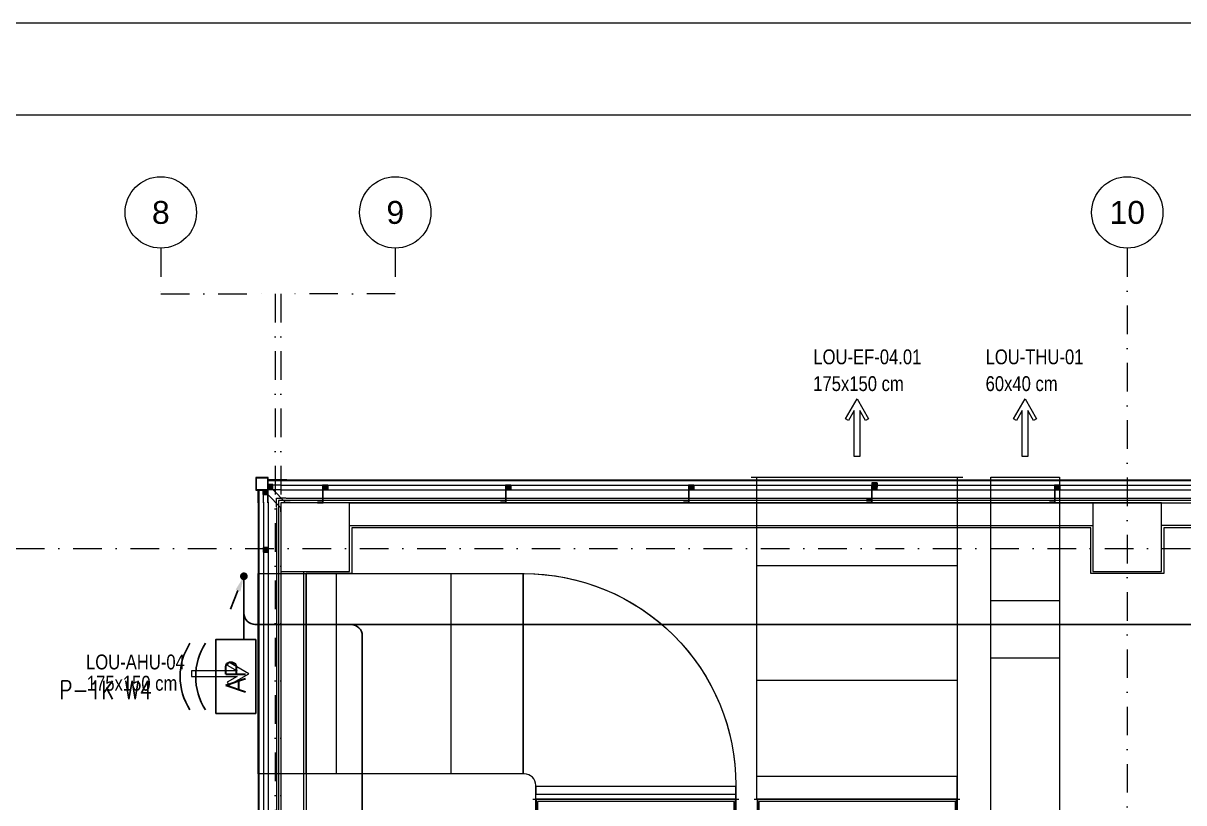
# Model space of a CAD drawing. Extents: x -9059 to 11889, y -1514 to 6575.
# Drawn here: x 7469 to 8483, y 3524 to 4205 of the extents above; entities that cross this region are included whole.
import ezdxf
from ezdxf.enums import TextEntityAlignment as Align

# ---------------------------------------------------------------- set-up
doc = ezdxf.new("R2010")
doc.units = 0
doc.header["$LTSCALE"] = 25
doc.header["$MEASUREMENT"] = 0
doc.linetypes.add('DASHDOT', pattern=[1, 0.5, -0.25, 0, -0.25])
doc.layers.get('0').update_dxf_attribs({"color": 9, "lineweight": 9})
for name, color, linetype, lineweight in [('00', 9, 'Continuous', 9), ('01', 9, 'Continuous', 9), ('06D', 9, 'Continuous', 9), ('10', 9, 'Continuous', 9), ('14', 9, 'Continuous', 9), ('24', 9, 'DASHDOT', 9), ('33', 9, 'BATTING', 9), ('40A', 9, 'Continuous', 9), ('DATA TAVAN', 160, 'Continuous', 30), ('E-HARİCİ ACCESS POINT (KABLOSUZ ERİŞİM İÇİN)', 4, 'Continuous', 30), ('E-YAZI', 7, 'Continuous', 30), ('E-YUKARIDAN GELEN HAT', 7, 'Continuous', 30)]:
    doc.layers.add(name, color=color, linetype=linetype, lineweight=lineweight)
doc.styles.add('$1$Arial', font='arial.ttf', dxfattribs={"height": 2.5})
doc.styles.add('E-YAZI', font='txttw.shx')
doc.styles.add('Y200-ARIAL', font='arial.ttf', dxfattribs={"width": 0.8})
doc.linetypes.add('BATTING', pattern='A,0.0001,-0.1,[134,ltypeshp.shx,S=0.1,R=0,X=-0.1,Y=0],-0.2,[134,ltypeshp.shx,S=0.1,R=180,X=0.1,Y=0],-0.1', length=0.4001)

# ---------------------------------------------------------------- blocks, each defined once
blk = doc.blocks.new('p-s-profil')
at = {"layer": '10'}
blk.add_lwpolyline([(9, 15.3), (4.6, 15.3), (4.6, 0.4), (0, 0.4), (0, 0), (5, 0), (5, 14.9), (9, 14.9), (9, 15.3)], dxfattribs=at)
blk.add_lwpolyline([(9, 15.3), (4.6, 15.3), (4.6, 0.4), (0, 0.4), (0, 0), (5, 0), (5, 14.9), (9, 14.9), (9, 15.3)], dxfattribs=at)
blk = doc.blocks.new('p-kutu_profil_40x40')
h = blk.add_hatch(color=256)
h.dxf.hatch_style = 1
h.paths.add_polyline_path([(0, 0), (4, 0), (4, 4), (0, 4)])
h = blk.add_hatch(color=255)
h.dxf.hatch_style = 1
h.paths.add_polyline_path([(0, 0), (4, 0), (4, 4), (0, 4)])
blk.add_lwpolyline([(0, 0), (4, 0), (4, 4), (0, 4)], close=True)
at = {"layer": '10'}
for points in [[(0, 4), (4, 4), (4, 0), (0, 0)], [(0, 4), (4, 4), (4, 0), (0, 0)], [(0, 0), (4, 0), (4, 4), (0, 4)], [(0.3, 3.7), (3.7, 3.7), (3.7, 0.3), (0.3, 0.3)], [(0.3, 3.7), (3.7, 3.7), (3.7, 0.3), (0.3, 0.3)]]:
    blk.add_lwpolyline(points, close=True, dxfattribs=at)
blk = doc.blocks.new('REFADSX')
at = {"lineweight": -3}
for p, q in [((-160, 2002), (-160, 3802)), ((-160, 68), (-160, 1868))]:
    blk.add_line(p, q, dxfattribs=at)
for points in [[(-160, 2032), (25, 2032), (25, 3772), (-160, 3772), (-160, 2032)], [(-141, 2042), (7, 2042), (7, 3762), (-141, 3762), (-141, 2042)], [(-160, 98), (25, 98), (25, 1838), (-160, 1838), (-160, 98)], [(-141, 108), (7, 108), (7, 1828), (-141, 1828), (-141, 108)]]:
    blk.add_lwpolyline(points, close=True, dxfattribs=at)
blk = doc.blocks.new('p-mek')
at = {"ltscale": 10}
for p, q in [((431.2, 84.2), (616.2, 84.2)), ((0, 5), (0, -180)), ((436.2, 7), (611.2, 7)), ((68.7, -175), (68.7, 0)), ((168.7, -175), (168.7, 0)), ((640.6, -23.6), (700.6, -23.6)), ((640.6, -73.6), (700.6, -73.6)), ((436.2, -93), (611.2, -93)), ((436.2, -197.2), (436.2, -177.2)), ((611.2, -177.2), (436.2, -177.2)), ((611.2, -197.2), (611.2, -177.2)), ((242.8, -212.8), (242.8, -192.8)), ((417.8, -212.8), (417.8, -192.8))]:
    blk.add_line(p, q, dxfattribs=at)
for points in [[(531.2, 133.9), (526.2, 142.5), (526.2, 102.5), (521.2, 102.5), (521.2, 142.5), (516.2, 133.9), (513.6, 135.4), (523.7, 152.9), (533.8, 135.4)], [(678.1, 133.9), (673.1, 142.5), (673.1, 102.5), (668.1, 102.5), (668.1, 142.5), (663.1, 133.9), (660.5, 135.4), (670.6, 152.9), (680.7, 135.4)], [(436.2, -177.2), (436.2, 84.2), (611.2, 84.2), (611.2, -177.2)], [(640.6, -670.4), (640.6, 84.2), (700.6, 84.2), (700.6, -670.4)], [(231.8, -175), (0, -175), (0, 0), (231.8, 0)], [(242.8, -186), (242.8, -192.8), (417.8, -192.8), (417.8, -186)]]:
    blk.add_lwpolyline(points, close=True, dxfattribs=at)
at = {"color": 6}
blk.add_lwpolyline([(436.7, -213.2), (436.7, -197.2), (436.2, -197.2), (436.2, 42), (611.2, 42), (611.2, -213.2)], dxfattribs=at)
for points in [[(243.3, -213.2), (243.3, -197.2), (242.8, -197.2), (242.8, -185, 0.414214), (232.8, -175), (42, -175), (42, 0), (231.8, 0, -0.415787), (417.8, -185), (417.8, -197.2), (417.8, -213.2)], [(210.3, -281.1, -0.000027), (210.3, -1029.1, 0.400031)], [(640.6, -670.4), (640.6, 42), (700.6, 42), (700.6, -670.4, -0.134881)]]:
    blk.add_lwpolyline(points, format="xyb", dxfattribs=at)
blk.add_lwpolyline([(242.8, -186), (242.8, -185, 0.414214), (232.8, -175), (231.8, -175), (231.8, 0), (232.8, 0, -0.414214), (417.8, -185), (417.8, -186)], format="xyb", close=True)
blk.add_lwpolyline([(-27, -80), (-18.3, -85), (-58.3, -85), (-58.3, -90), (-18.3, -90), (-27, -95), (-25.5, -97.6), (-8, -87.5), (-25.5, -77.4)], close=True)
at = {"ltscale": 10}
blk.add_blockref('p-s-profil', (531.9, 64.2), dxfattribs=at)
at = {"ltscale": 10, "extrusion": (0, 0, -1), "zscale": -1}
blk.add_blockref('p-kutu_profil_40x40', (-541.2, 75.5), dxfattribs=at)
at = {"xscale": 0.1, "yscale": 0.1, "zscale": 0.1, "rotation": 270}
blk.add_blockref('REFADSX', (233.5, -213.2), dxfattribs=at)
at = {"style": 'Y200-ARIAL', "width": 0.8}
for s, p in [('LOU-EF-04.01', (485.5, 183)), ('LOU-THU-01', (636.1, 183)), ('175x150 cm', (485.4, 159.6)), ('60x40 cm', (636.1, 159.6)), ('LOU-AHU-04', (-150.4, -83.7)), ('175x150 cm', (-149.7, -102.3))]:
    blk.add_text(s, height=13, dxfattribs=at).set_placement(p)
blk = doc.blocks.new('$0$0_aks')
at = {"linetype": 'Continuous'}
blk.add_circle((0, 0), 3.12, dxfattribs=at)
at = {"style": '$1$Arial'}
blk.add_attdef('AKS', text='', height=2.5, dxfattribs=at).set_placement((0, 0), align=Align.MIDDLE_CENTER)
blk = doc.blocks.new('prf-10x10')
h = blk.add_hatch(color=255)
h.dxf.hatch_style = 1
h.paths.add_polyline_path([(-5, -5), (5, -5), (5, 5), (-5, 5)])
at = {"layer": '10'}
blk.add_lwpolyline([(-5, -5), (5, -5), (5, 5), (-5, 5)], close=True, dxfattribs=at)
blk = doc.blocks.new('p-kose-trapez')
at = {"layer": '06D'}
for points in [[(-22, -6.5), (-14.3, -6.5)], [(-22, -10.5), (-14.3, -10.5)], [(-17.8, -22), (-17.8, -17.8), (-22, -17.8)], [(-10.5, -22), (-10.5, -14.3)], [(-6.5, -22), (-6.5, -14.3)]]:
    blk.add_lwpolyline(points, dxfattribs=at)
at = {"layer": '10'}
for points in [[(-29.8, -21.5), (-25.9, -21.5), (-14.8, -10.4), (-14.8, -6), (-10.8, -6), (-10.8, 0.2), (0.2, 0.2), (0.2, -10.8), (-6, -10.8), (-6, -14.6), (-10.4, -14.6), (-21.5, -25.9), (-21.5, -29.8)], [(-23, -1.8), (-10.8, -1.8)], [(-23, -2.5), (-10.8, -2.5)], [(-10.3, -6.5), (-10.3, -6.5), (-10.3, -0.3), (-0.3, -0.3), (-0.3, -10.3), (-6.5, -10.3), (-6.5, -10.3)], [(-2.5, -22), (-2.5, -10.8)], [(-1.8, -22), (-1.8, -10.8)]]:
    blk.add_lwpolyline(points, dxfattribs=at)
at = {"layer": '10', "xscale": 0.4, "yscale": 0.4, "rotation": 90}
for p in [(-12.3, -8.5), (-8.3, -12.3)]:
    blk.add_blockref('prf-10x10', p, dxfattribs=at)
blk = doc.blocks.new('E-HARİCİ ACCESS POINT')
at = {"layer": 'E-HARİCİ ACCESS POINT (KABLOSUZ ERİŞİM İÇİN)', "ltscale": 2}
blk.add_lwpolyline([(35, 32.3), (35, -32.3), (0, -32.3), (0, 32.3)], close=True, dxfattribs=at)
at = {"layer": 'E-HARİCİ ACCESS POINT (KABLOSUZ ERİŞİM İÇİN)'}
for centre in [(-1.3, 0), (12.3, 0)]:
    blk.add_arc(centre, 53.8, 327.1828, 32.8172, dxfattribs=at)
at = {"layer": 'E-HARİCİ ACCESS POINT (KABLOSUZ ERİŞİM İÇİN)', "style": 'E-YAZI'}
blk.add_text('AP', height=17.28, rotation=270, dxfattribs=at).set_placement((9, 14.2))

msp = doc.modelspace()

# ---------------------------------------------------------------- linework, layer by layer
at = {"layer": '00'}
for points in [[(8404.06, 3785.87), (8404.06, 3785.87), (7754.06, 3785.87)], [(7754.06, 3765.87), (7754.06, 3785.87)], [(8404.06, 3785.87), (8404.06, 3765.87)], [(7754.06, 3765.87), (7754.06, 3765.87), (8404.06, 3765.87), (8404.06, 3765.87)], [(7694.06, 3725.87), (7694.06, 3725.87), (7694.06, 2975.87)], [(7694.06, 3725.87), (7714.06, 3725.87)], [(7714.06, 2975.87), (7714.06, 2975.87), (7714.06, 3725.87), (7714.06, 3725.87)]]:
    msp.add_lwpolyline(points, dxfattribs=at)
msp.add_lwpolyline([(8829.06, 3505.87), (8829.06, 3765.87), (8464.06, 3765.87), (8464.06, 3785.87), (9094.06, 3785.87), (9094.06, 3765.87), (9084.06, 3765.87), (9084.06, 3765.87), (9084.06, 3765.87), (9084.06, 3765.87), (8844.06, 3765.87), (8844.06, 3505.87)], close=True, dxfattribs=at)
at = {"layer": '01'}
for points in [[(7694.06, 3725.87), (7754.06, 3725.87), (7754.06, 3785.87), (7694.06, 3785.87)], [(8404.06, 3725.87), (8464.06, 3725.87), (8464.06, 3785.87), (8404.06, 3785.87)]]:
    msp.add_lwpolyline(points, close=True, dxfattribs=at)
at = {"layer": '06D'}
for points in [[(7694.21, 3801.17), (7686.75, 3801.17)], [(7694.21, 3797.17), (7686.76, 3797.17)], [(7694.21, 3801.17), (9154.06, 3801.17)], [(7694.21, 3797.17), (9154.06, 3797.17)], [(7678.76, 3785.72), (7678.76, 3793.18)], [(7678.76, 3786.22), (7678.76, 2318.87)], [(7682.76, 3785.72), (7682.76, 3793.17)], [(7682.76, 3786.22), (7682.76, 2318.87)], [(7690.06, 3785.72), (7690.06, 3789.87), (7694.21, 3789.87)], [(7690.06, 3782.22), (7690.06, 3782.22), (7690.06, 3786.22)], [(7698.21, 3789.87), (7698.21, 3789.87), (7694.21, 3789.87)], [(7698.61, 3789.87), (9154.06, 3789.87)], [(7754.06, 3785.87), (9154.46, 3785.87)], [(7690.06, 3781.82), (7690.06, 2309.53)], [(7694.06, 3725.87), (7694.06, 2316.02)]]:
    msp.add_lwpolyline(points, dxfattribs=at)
at = {"layer": '10'}
for points in [[(7683.25, 3805.87), (9149.06, 3805.87)], [(7699.21, 3805.87), (7683.25, 3805.87)], [(7683.25, 3805.17), (9149.06, 3805.17)], [(7699.21, 3805.17), (7694.06, 3805.17)], [(7674.06, 3796.68), (7674.06, 2319.53)], [(7674.76, 3796.68), (7674.76, 2319.53)]]:
    msp.add_lwpolyline(points, dxfattribs=at)
at = {"layer": '14'}
msp.add_lwpolyline([(8669.36, 2708.87), (8552.06, 2708.87), (8552.06, 2922.87), (8717.06, 2922.87), (8717.06, 3507.87), (8827.06, 3507.87), (8827.06, 3763.87), (8466.06, 3763.87), (8466.06, 3723.87), (8402.06, 3723.87), (8402.06, 3763.87), (7756.06, 3763.87), (7756.06, 3723.87), (7716.06, 3723.87), (7716.06, 2977.87), (7756.06, 2977.87), (7756.06, 2913.87), (7716.06, 2913.87), (7716.06, 2578.87)], dxfattribs=at)
at = {"layer": '24', "ltscale": 2}
for points in [[(7589.06, 4008.37), (7589.06, 3968.37), (7689.06, 3968.37), (7689.06, 200.84)], [(7794.06, 4008.37), (7794.06, 3968.37), (7694.06, 3968.37), (7694.06, 200.84)], [(8434.06, 4008.37), (8434.06, 4008.37), (8434.06, 160.84)], [(7011.53, 3745.87), (10534.06, 3745.87)]]:
    msp.add_lwpolyline(points, dxfattribs=at)
at = {"layer": '33', "ltscale": 0.2, "flags": 128}
msp.add_lwpolyline([(9154.06, 3787.87), (7692.06, 3787.87), (7692.06, 2309.53)], dxfattribs=at)
at = {"layer": '40A'}
for points in [[(11889, 4205), (5944, 4205), (5944, 0), (11889, 0)], [(11349.06, 80), (6024, 80), (6024, 4125), (11349.06, 4125)]]:
    msp.add_lwpolyline(points, close=True, dxfattribs=at)
at = {"layer": 'DATA TAVAN'}
for p, q in [((7661.67, 3689.43), (7661.67, 3721.59)), ((7661.67, 3679.43), (7661.67, 3721.59)), ((7661.67, 3679.43), (7661.67, 3666.26)), ((7671.19, 3679.43), (9889.04, 3679.43)), ((7765.23, 3669.43), (7765.23, 467.52))]:
    msp.add_line(p, q, dxfattribs=at)
for centre, start, end in [((7671.7, 3689.43), 180, 270), ((7755.23, 3669.43), 0, 90)]:
    msp.add_arc(centre, 10, start, end, dxfattribs=at)
at = {"layer": 'E-YUKARIDAN GELEN HAT', "color": 3, "linetype": 'Continuous'}
msp.add_line((7656.43, 3709.15), (7649.86, 3692.96), dxfattribs=at)
at = {"layer": 'E-YUKARIDAN GELEN HAT', "color": 4, "linetype": 'Continuous', "const_width": 3.38}
msp.add_lwpolyline([(7659.99, 3721.59, 1), (7663.36, 3721.59, 1)], format="xyb", close=True, dxfattribs=at)
at = {"layer": 'E-YUKARIDAN GELEN HAT', "color": 3, "linetype": 'Continuous'}
msp.add_solid([(7654.51, 3709.93), (7658.68, 3708.24), (7661.67, 3721.59)], dxfattribs=at)

# ---------------------------------------------------------------- block references
at = {"xscale": -1}
msp.add_blockref('p-kose-trapez', (7672.25, 3807.68), dxfattribs=at)
for p in [(7725.91, 3785.87), (7885.91, 3785.87), (8045.91, 3785.87), (8205.91, 3785.87), (8365.91, 3785.87)]:
    msp.add_blockref('p-s-profil', p)
at = {"extrusion": (0, 0, -1), "zscale": -1}
for p in [(-7735.21, 3797.17), (-7895.21, 3797.17), (-8055.21, 3797.17), (-8215.21, 3797.17), (-8375.21, 3797.17)]:
    msp.add_blockref('p-kutu_profil_40x40', p, dxfattribs=at)
at = {"color": 6, "ltscale": 10}
msp.add_blockref('p-s-profil', (8205.91, 3785.87), dxfattribs=at)
at = {"color": 6, "ltscale": 10, "extrusion": (0, 0, -1), "zscale": -1}
msp.add_blockref('p-kutu_profil_40x40', (-8215.21, 3797.17), dxfattribs=at)
at = {"rotation": 90}
msp.add_blockref('p-kutu_profil_40x40', (7682.76, 3742.67), dxfattribs=at)
at = {"layer": '06D'}
msp.add_blockref('p-mek', (7674.06, 3723.87), dxfattribs=at)
at = {"layer": '24'}
ref = msp.add_blockref('$0$0_aks', (7589.06, 4039.62), dxfattribs=dict(at, xscale=10, yscale=10, zscale=10))
ref.add_attrib('AKS', '8', dxfattribs={"layer": '0', "height": 20, "style": '$1$Arial'}).set_placement((7589.06, 4039.62), align=Align.MIDDLE_CENTER)
ref = msp.add_blockref('$0$0_aks', (7794.06, 4039.62), dxfattribs=dict(at, xscale=10, yscale=10, zscale=10))
ref.add_attrib('AKS', '9', dxfattribs={"layer": '0', "height": 20, "style": '$1$Arial'}).set_placement((7794.06, 4039.62), align=Align.MIDDLE_CENTER)
ref = msp.add_blockref('$0$0_aks', (8434.06, 4039.62), dxfattribs=dict(at, xscale=10, yscale=10, zscale=10))
ref.add_attrib('AKS', '10', dxfattribs={"layer": '0', "height": 20, "style": '$1$Arial'}).set_placement((8434.06, 4039.62), align=Align.MIDDLE_CENTER)
at = {"layer": 'E-HARİCİ ACCESS POINT (KABLOSUZ ERİŞİM İÇİN)', "rotation": 180}
msp.add_blockref('E-HARİCİ ACCESS POINT', (7672.06, 3633.94), dxfattribs=at)

# ---------------------------------------------------------------- texts
at = {"layer": 'E-YAZI', "color": 6, "style": 'E-YAZI', "width": 0.8}
msp.add_text('P-1K W4', height=16, dxfattribs=at).set_placement((7500.24, 3614.24))

doc.saveas('drawing.dxf')
